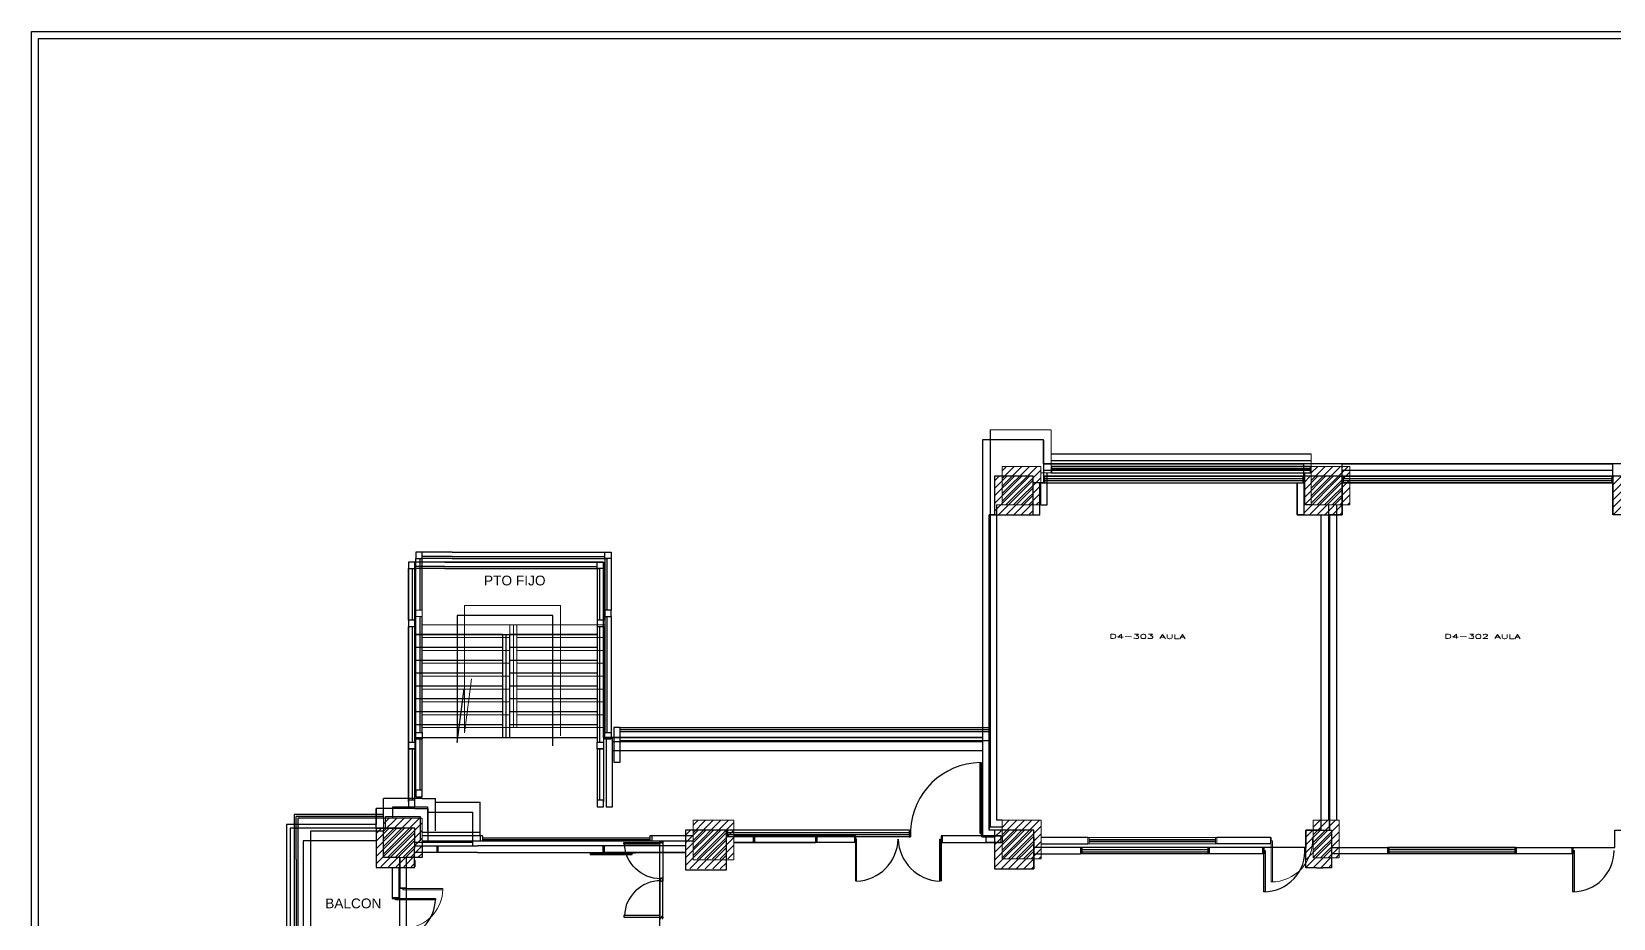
# Model space of a CAD drawing. Header units: metres. Extents: x 6495 to 6855, y 1254 to 1306.
# Drawn here: x 6685.97 to 6722.82, y 1285.78 to 1306.45 of the extents above; entities that cross this region are included whole.
import ezdxf

# ---------------------------------------------------------------- set-up
doc = ezdxf.new("R2010")
doc.units = ezdxf.units.M
doc.linetypes.add('HIDDEN2', pattern=[0.1875, 0.125, -0.0625])
for name, color, linetype in [('0-Grises', 252, 'Continuous'), ('A-MURO', 9, 'Continuous'), ('A-PLAN-1', 140, 'Continuous'), ('MUMA_VIVAII_PANEL_100', 30, 'Continuous')]:
    doc.layers.add(name, color=color, linetype=linetype)
doc.layers.add('0.Texto_Oficinas', color=7, linetype='Continuous', lineweight=20)
doc.layers.add('antiguo', color=7, linetype='Continuous', lineweight=9)
doc.styles.add('ROMANS', font='romans.shx')
doc.styles.get("Standard").update_dxf_attribs({"font": 'arial.ttf'})
pattern_1 = [(45, (6378.1261, 1037.46999), (-0.088388348, 0.088388348), [])]
pattern_2 = [(45, (6378.30005, 1037.70099), (-0.088388348, 0.088388348), [])]

# ---------------------------------------------------------------- blocks, each defined once
blk = doc.blocks.new('*U111')
at = {"layer": 'A-PLAN-1', "ltscale": 0.02}
for p, q in [((-1.24, 0.08), (-0.34, 0.08)), ((-0.37, 0.15), (-1.17, 0.15))]:
    blk.add_line(p, q, dxfattribs=at)
at = {"layer": 'A-PLAN-1'}
for points in [[(-1.17, 0.15), (-1.17, 0.99), (-1.21, 0.99), (-1.21, 0.15)], [(-1.172, 0.151), (-1.172, 0.988), (-1.209, 0.988), (-1.209, 0.151)], [(-1.24, 0.13), (-1.238, 0.13), (-1.238, 0.148), (-1.212, 0.148), (-1.212, 0.108), (-1.202, 0.108), (-1.202, 0.09), (-1.212, 0.082), (-1.238, 0.082), (-1.238, 0.1), (-1.24, 0.1), (-1.24, 0.08), (-1.21, 0.08), (-1.2, 0.09), (-1.2, 0.11), (-1.21, 0.11), (-1.21, 0.15), (-1.24, 0.15), (-1.24, 0.13)], [(-0.34, 0.13), (-0.342, 0.13), (-0.342, 0.148), (-0.368, 0.148), (-0.368, 0.108), (-0.378, 0.108), (-0.378, 0.09), (-0.368, 0.082), (-0.342, 0.082), (-0.342, 0.1), (-0.34, 0.1), (-0.34, 0.08), (-0.37, 0.08), (-0.38, 0.09), (-0.38, 0.11), (-0.37, 0.11), (-0.37, 0.15), (-0.34, 0.15), (-0.34, 0.13)]]:
    blk.add_lwpolyline(points, close=True, dxfattribs=at)
at = {"layer": 'A-PLAN-1', "color": 252, "ltscale": 0.02}
blk.add_arc((-1.21, 0.131), 0.847, 359.9491, 88.0049, dxfattribs=at)

msp = doc.modelspace()

# ---------------------------------------------------------------- hatches: boundary and pattern name
at = {"layer": '0-Grises'}
h = msp.add_hatch(dxfattribs=at)
h.set_pattern_fill('ANSI31', color=8, style=0)
h.set_pattern_definition(pattern_1)
h.paths.add_polyline_path([(6708.41, 1295.188), (6709.31, 1295.188), (6709.31, 1296.088), (6708.41, 1296.088)])
h = msp.add_hatch(dxfattribs=at)
h.set_pattern_fill('ANSI31', color=8, style=0)
h.set_pattern_definition(pattern_1)
h.paths.add_polyline_path([(6715.61, 1295.188), (6716.51, 1295.188), (6716.51, 1296.088), (6715.61, 1296.088), (6715.61, 1295.938)])
h = msp.add_hatch(dxfattribs=at)
h.set_pattern_fill('ANSI31', color=8, style=0)
h.set_pattern_definition(pattern_1)
h.paths.add_polyline_path([(6722.81, 1295.188), (6723.71, 1295.188), (6723.71, 1296.088), (6722.81, 1296.088), (6722.81, 1295.938)])
h = msp.add_hatch(dxfattribs=at)
h.set_pattern_fill('ANSI31', color=8, style=0)
h.set_pattern_definition(pattern_1)
h.paths.add_polyline_path([(6694.9, 1287.888), (6694, 1287.888), (6694, 1286.988), (6694.9, 1286.988)])
h = msp.add_hatch(dxfattribs=at)
h.set_pattern_fill('ANSI31', color=8, style=0)
h.set_pattern_definition(pattern_1)
h.paths.add_polyline_path([(6702.16, 1287.438), (6702.16, 1287.838), (6701.21, 1287.838), (6701.21, 1287.688), (6701.21, 1286.938), (6702.16, 1286.938)])
h = msp.add_hatch(dxfattribs=at)
h.set_pattern_fill('ANSI31', color=8, style=0)
h.set_pattern_definition(pattern_1)
h.paths.add_polyline_path([(6709.32, 1287.667), (6709.32, 1287.838), (6708.41, 1287.838), (6708.41, 1286.938), (6709.32, 1286.938)])
h = msp.add_hatch(dxfattribs=at)
h.set_pattern_fill('ANSI31', color=8, style=0)
h.set_pattern_definition(pattern_1)
h.paths.add_polyline_path([(6716.06, 1286.963), (6716.26, 1286.963), (6716.26, 1287.838), (6715.66, 1287.838), (6715.66, 1286.963), (6715.91, 1286.963)])
at = {"layer": 'antiguo'}
h = msp.add_hatch(dxfattribs=at)
h.set_pattern_fill('ANSI31', color=1, style=0)
h.set_pattern_definition(pattern_2)
h.paths.add_polyline_path([(6708.584, 1295.419), (6709.484, 1295.419), (6709.484, 1296.319), (6708.584, 1296.319)])
h = msp.add_hatch(dxfattribs=at)
h.set_pattern_fill('ANSI31', color=1, style=0)
h.set_pattern_definition(pattern_2)
h.paths.add_polyline_path([(6715.784, 1295.419), (6716.684, 1295.419), (6716.684, 1296.319), (6715.784, 1296.319), (6715.784, 1296.169)])
h = msp.add_hatch(dxfattribs=at)
h.set_pattern_fill('ANSI31', color=1, style=0)
h.set_pattern_definition(pattern_2)
h.paths.add_polyline_path([(6695.074, 1288.119), (6694.174, 1288.119), (6694.172, 1287.199), (6695.074, 1287.199)])
h = msp.add_hatch(dxfattribs=at)
h.set_pattern_fill('ANSI31', color=1, style=0)
h.set_pattern_definition(pattern_2)
h.paths.add_polyline_path([(6702.334, 1287.669), (6702.334, 1288.069), (6701.384, 1288.069), (6701.384, 1287.919), (6701.384, 1287.169), (6702.334, 1287.169)])
h = msp.add_hatch(dxfattribs=at)
h.set_pattern_fill('ANSI31', color=1, style=0)
h.set_pattern_definition(pattern_2)
h.paths.add_polyline_path([(6709.494, 1287.898), (6709.494, 1288.069), (6708.584, 1288.069), (6708.584, 1287.169), (6709.494, 1287.169)])
h = msp.add_hatch(dxfattribs=at)
h.set_pattern_fill('ANSI31', color=1, style=0)
h.set_pattern_definition(pattern_2)
h.paths.add_polyline_path([(6716.234, 1287.194), (6716.434, 1287.194), (6716.434, 1288.069), (6715.834, 1288.069), (6715.834, 1287.194), (6716.084, 1287.194)])

# ---------------------------------------------------------------- linework, layer by layer
at = {"layer": '0-Grises'}
for p, q in [((6708.13, 1296.936), (6708.13, 1287.688)), ((6709.55, 1296.936), (6708.13, 1296.936)), ((6709.55, 1296.928), (6709.55, 1295.938)), ((6709.31, 1296.088), (6708.41, 1296.088)), ((6708.41, 1296.088), (6708.41, 1295.188)), ((6709.31, 1295.188), (6709.31, 1296.088)), ((6709.55, 1296.378), (6715.61, 1296.378)), ((6709.55, 1296.228), (6715.61, 1296.228)), ((6715.61, 1296.088), (6709.55, 1296.088)), ((6709.55, 1296.088), (6715.61, 1296.088)), ((6709.57, 1296.088), (6709.57, 1295.938)), ((6715.59, 1296.088), (6715.59, 1295.938)), ((6715.59, 1296.088), (6715.59, 1295.938)), ((6715.61, 1296.088), (6715.61, 1296.378)), ((6716.51, 1296.088), (6715.61, 1296.088)), ((6715.61, 1296.088), (6715.61, 1295.188)), ((6715.61, 1295.938), (6715.61, 1296.088)), ((6715.61, 1295.938), (6715.61, 1296.088)), ((6716.51, 1296.088), (6716.51, 1296.378)), ((6716.51, 1296.378), (6722.81, 1296.378)), ((6716.51, 1296.228), (6722.81, 1296.228)), ((6716.51, 1295.188), (6716.51, 1296.088)), ((6716.51, 1296.088), (6716.51, 1295.938)), ((6722.81, 1296.088), (6716.51, 1296.088)), ((6716.51, 1296.088), (6722.81, 1296.088)), ((6716.53, 1296.088), (6716.53, 1295.938)), ((6716.53, 1296.088), (6716.53, 1295.938)), ((6722.79, 1296.088), (6722.79, 1295.938)), ((6722.81, 1296.088), (6722.81, 1296.378)), ((6723.71, 1296.088), (6722.81, 1296.088)), ((6722.81, 1296.088), (6722.81, 1295.188)), ((6722.81, 1295.938), (6722.81, 1296.088)), ((6709.55, 1295.938), (6709.31, 1295.938)), ((6709.46, 1295.188), (6709.46, 1295.938)), ((6709.55, 1295.938), (6715.61, 1295.938)), ((6709.55, 1295.938), (6715.61, 1295.938)), ((6709.57, 1296.038), (6715.59, 1296.038)), ((6709.57, 1295.988), (6715.59, 1295.988)), ((6715.46, 1295.188), (6715.46, 1295.938)), ((6716.51, 1295.938), (6722.81, 1295.938)), ((6716.51, 1295.938), (6722.81, 1295.938)), ((6716.53, 1296.038), (6722.79, 1296.038)), ((6716.53, 1295.988), (6722.79, 1295.988)), ((6708.28, 1295.188), (6708.28, 1287.838)), ((6708.41, 1295.188), (6708.28, 1295.188)), ((6708.41, 1295.188), (6709.31, 1295.188)), ((6709.31, 1295.188), (6709.46, 1295.188)), ((6715.61, 1295.188), (6715.46, 1295.188)), ((6715.61, 1295.188), (6716.51, 1295.188)), ((6716.01, 1295.188), (6716.01, 1287.838)), ((6716.21, 1287.838), (6716.21, 1295.188)), ((6723.71, 1295.188), (6722.81, 1295.188)), ((6694.75, 1292.738), (6694.75, 1293.938)), ((6694.85, 1292.738), (6694.85, 1293.938)), ((6695.598, 1294.088), (6694.9, 1294.088)), ((6695.598, 1293.988), (6694.9, 1293.988)), ((6694.9, 1292.738), (6694.9, 1293.938)), ((6695.598, 1293.938), (6694.9, 1293.938)), ((6695.598, 1294.088), (6699.2, 1294.088)), ((6695.598, 1293.988), (6699.15, 1293.988)), ((6695.598, 1293.938), (6699.2, 1293.938)), ((6699.15, 1293.938), (6699.15, 1294.088)), ((6699.15, 1294.088), (6699.3, 1294.088)), ((6699.3, 1293.938), (6699.15, 1293.938)), ((6699.15, 1293.938), (6699.15, 1292.738)), ((6699.2, 1293.938), (6699.2, 1292.738)), ((6699.3, 1294.088), (6699.3, 1293.938)), ((6699.3, 1293.938), (6699.3, 1292.738)), ((6698.117, 1292.843), (6695.888, 1292.843)), ((6695.888, 1292.843), (6695.888, 1289.88)), ((6698.117, 1289.808), (6698.117, 1292.843)), ((6694.75, 1292.738), (6694.75, 1292.588)), ((6694.9, 1292.738), (6694.75, 1292.738)), ((6694.75, 1289.888), (6694.75, 1292.588)), ((6694.85, 1289.888), (6694.85, 1292.588)), ((6694.9, 1292.588), (6694.9, 1292.738)), ((6694.9, 1289.888), (6694.9, 1292.588)), ((6696.943, 1292.398), (6694.9, 1292.398)), ((6694.9, 1292.398), (6696.943, 1292.398)), ((6696.943, 1292.398), (6696.943, 1289.998)), ((6696.943, 1292.398), (6697.106, 1292.398)), ((6697.025, 1292.398), (6697.025, 1289.998)), ((6697.106, 1292.398), (6697.106, 1289.998)), ((6697.106, 1292.398), (6699.15, 1292.398)), ((6699.15, 1292.398), (6697.106, 1292.398)), ((6699.15, 1292.588), (6699.15, 1289.888)), ((6699.2, 1292.588), (6699.2, 1289.888)), ((6699.3, 1292.588), (6699.3, 1289.888)), ((6696.943, 1292.098), (6694.9, 1292.098)), ((6699.15, 1292.098), (6697.106, 1292.098)), ((6696.943, 1291.798), (6694.9, 1291.798)), ((6699.15, 1291.798), (6697.106, 1291.798)), ((6696.943, 1291.498), (6694.9, 1291.498)), ((6699.15, 1291.498), (6697.106, 1291.498)), ((6696.943, 1291.198), (6694.9, 1291.198)), ((6696.943, 1291.198), (6694.9, 1291.198)), ((6695.888, 1289.88), (6696.049, 1291.137)), ((6699.15, 1291.198), (6697.106, 1291.198)), ((6699.15, 1291.198), (6697.106, 1291.198)), ((6696.943, 1290.898), (6694.9, 1290.898)), ((6696.943, 1290.598), (6694.9, 1290.598)), ((6699.15, 1290.898), (6697.106, 1290.898)), ((6699.15, 1290.598), (6697.106, 1290.598)), ((6696.943, 1290.298), (6694.9, 1290.298)), ((6699.15, 1290.298), (6697.106, 1290.298)), ((6694.9, 1289.998), (6696.943, 1289.998)), ((6696.943, 1289.998), (6697.106, 1289.998)), ((6697.106, 1289.998), (6699.15, 1289.998)), ((6699.36, 1289.998), (6699.36, 1288.384)), ((6699.51, 1289.998), (6708.13, 1289.998)), ((6699.51, 1288.384), (6699.51, 1289.998)), ((6708.13, 1289.898), (6699.51, 1289.898)), ((6694.75, 1288.498), (6694.75, 1289.738)), ((6694.85, 1288.538), (6694.85, 1289.738)), ((6694.9, 1288.498), (6694.9, 1289.738)), ((6699.15, 1289.738), (6699.15, 1288.538)), ((6699.2, 1289.738), (6699.2, 1288.538)), ((6699.3, 1289.738), (6699.3, 1288.498)), ((6699.51, 1289.698), (6708.13, 1289.698)), ((6708.07, 1287.763), (6708.07, 1289.414)), ((6708.07, 1289.414), (6708.1, 1289.414)), ((6708.1, 1287.763), (6708.1, 1289.415)), ((6694.9, 1288.348), (6694, 1288.348)), ((6694.75, 1288.538), (6694.75, 1288.384)), ((6694.9, 1288.348), (6695.21, 1288.348)), ((6695.21, 1287.593), (6695.21, 1288.348)), ((6695.21, 1288.293), (6695.21, 1288.33)), ((6699.15, 1288.538), (6699.15, 1288.384)), ((6699.36, 1288.384), (6699.51, 1288.384)), ((6691.912, 1287.975), (6691.912, 1283.716)), ((6692.912, 1287.975), (6691.912, 1287.975)), ((6694, 1287.975), (6692.912, 1287.975)), ((6694.214, 1288.155), (6695.023, 1288.155)), ((6694.214, 1287.888), (6694.214, 1288.155)), ((6695.023, 1288.155), (6695.023, 1287.593)), ((6695.21, 1288.263), (6696.25, 1288.263)), ((6696.25, 1287.473), (6696.25, 1288.263)), ((6692, 1287.888), (6692, 1282.788)), ((6694, 1287.888), (6692, 1287.888)), ((6694.9, 1287.888), (6694, 1287.888)), ((6694, 1287.888), (6694, 1286.988)), ((6694, 1287.888), (6694.6, 1287.888)), ((6694, 1287.888), (6694, 1286.968)), ((6694.896, 1286.965), (6694.9, 1287.888)), ((6701.21, 1287.838), (6701.21, 1286.938)), ((6701.21, 1287.838), (6701.21, 1287.688)), ((6702.16, 1287.838), (6701.21, 1287.838)), ((6701.21, 1287.833), (6701.21, 1286.918)), ((6702.16, 1287.438), (6702.16, 1287.838)), ((6706.42, 1287.838), (6702.16, 1287.838)), ((6706.42, 1287.688), (6702.16, 1287.688)), ((6702.19, 1287.688), (6702.19, 1287.838)), ((6702.19, 1287.788), (6706.42, 1287.788)), ((6702.19, 1287.738), (6706.42, 1287.738)), ((6706.42, 1287.838), (6706.42, 1287.688)), ((6706.42, 1287.838), (6706.45, 1287.838)), ((6706.42, 1287.688), (6706.45, 1287.688)), ((6706.45, 1287.838), (6706.45, 1287.688)), ((6708.07, 1287.763), (6708.1, 1287.763)), ((6708.1, 1287.838), (6708.1, 1287.688)), ((6708.13, 1287.838), (6708.1, 1287.838)), ((6708.13, 1287.688), (6708.1, 1287.688)), ((6708.13, 1287.688), (6708.41, 1287.688)), ((6708.41, 1287.838), (6708.28, 1287.838)), ((6709.32, 1287.838), (6708.41, 1287.838)), ((6708.41, 1287.838), (6708.41, 1286.938)), ((6709.32, 1286.938), (6709.32, 1287.838)), ((6709.32, 1287.667), (6709.32, 1286.938)), ((6715.66, 1287.838), (6716.26, 1287.838)), ((6715.66, 1287.838), (6716.26, 1287.838)), ((6715.66, 1286.963), (6715.66, 1287.838)), ((6715.66, 1286.963), (6715.66, 1287.838)), ((6716.26, 1287.838), (6716.26, 1286.963)), ((6716.26, 1287.838), (6716.26, 1286.963)), ((6692.3, 1287.588), (6692.3, 1283.088)), ((6694, 1287.588), (6692.3, 1287.588)), ((6694.9, 1287.563), (6696.25, 1287.563)), ((6694.9, 1287.473), (6695.41, 1287.473)), ((6695.41, 1287.323), (6694.9, 1287.323)), ((6695.41, 1287.473), (6695.931, 1287.473)), ((6695.41, 1287.473), (6695.41, 1287.323)), ((6695.931, 1287.323), (6695.41, 1287.323)), ((6695.44, 1287.473), (6695.44, 1287.323)), ((6695.931, 1287.473), (6696.36, 1287.473)), ((6696.36, 1287.323), (6695.931, 1287.323)), ((6699.31, 1287.473), (6696.36, 1287.473)), ((6696.36, 1287.323), (6699.31, 1287.323)), ((6698.985, 1287.303), (6698.985, 1287.273)), ((6699.965, 1287.303), (6698.985, 1287.303)), ((6698.985, 1287.273), (6699.965, 1287.273)), ((6699.965, 1287.273), (6698.985, 1287.273)), ((6699.28, 1287.473), (6699.28, 1287.323)), ((6701.21, 1287.473), (6699.3, 1287.473)), ((6701.21, 1287.323), (6699.3, 1287.323)), ((6701.21, 1287.473), (6699.31, 1287.473)), ((6699.31, 1287.473), (6699.31, 1287.323)), ((6699.31, 1287.323), (6701.21, 1287.323)), ((6700.04, 1287.323), (6699.89, 1287.323)), ((6699.965, 1287.273), (6699.965, 1287.303)), ((6702.16, 1286.918), (6702.16, 1287.438)), ((6710.41, 1287.438), (6709.33, 1287.438)), ((6709.33, 1287.288), (6710.41, 1287.288)), ((6713.41, 1287.438), (6710.41, 1287.438)), ((6710.41, 1287.438), (6710.41, 1287.288)), ((6713.41, 1287.288), (6710.41, 1287.288)), ((6710.44, 1287.438), (6710.44, 1287.288)), ((6710.44, 1287.388), (6713.38, 1287.388)), ((6710.44, 1287.338), (6713.38, 1287.338)), ((6713.38, 1287.438), (6713.38, 1287.288)), ((6714.66, 1287.438), (6713.41, 1287.438)), ((6713.41, 1287.438), (6713.41, 1287.288)), ((6713.41, 1287.438), (6713.41, 1287.288)), ((6714.66, 1287.288), (6713.41, 1287.288)), ((6714.66, 1287.438), (6714.66, 1287.288)), ((6714.66, 1287.288), (6714.66, 1287.438)), ((6714.66, 1287.438), (6714.68, 1287.438)), ((6714.68, 1287.288), (6714.66, 1287.288)), ((6714.68, 1287.438), (6714.68, 1287.288)), ((6714.68, 1286.403), (6714.68, 1287.363)), ((6714.68, 1287.363), (6714.71, 1287.363)), ((6714.71, 1287.363), (6714.71, 1286.403)), ((6715.64, 1287.288), (6715.64, 1287.438)), ((6715.64, 1287.438), (6715.66, 1287.438)), ((6715.66, 1287.288), (6715.64, 1287.288)), ((6716.26, 1287.438), (6717.56, 1287.438)), ((6716.26, 1287.438), (6717.56, 1287.438)), ((6717.56, 1287.288), (6716.26, 1287.288)), ((6717.56, 1287.438), (6717.56, 1287.288)), ((6720.56, 1287.438), (6717.56, 1287.438)), ((6720.56, 1287.288), (6717.56, 1287.288)), ((6717.59, 1287.438), (6717.59, 1287.288)), ((6717.59, 1287.388), (6720.53, 1287.388)), ((6717.59, 1287.338), (6720.53, 1287.338)), ((6720.53, 1287.438), (6720.53, 1287.288)), ((6720.56, 1287.438), (6721.86, 1287.438)), ((6720.56, 1287.438), (6720.56, 1287.288)), ((6720.56, 1287.438), (6720.56, 1287.288)), ((6721.86, 1287.288), (6720.56, 1287.288)), ((6721.86, 1287.438), (6721.86, 1287.288)), ((6721.86, 1287.438), (6721.88, 1287.438)), ((6721.88, 1287.288), (6721.86, 1287.288)), ((6721.88, 1287.438), (6721.88, 1287.288)), ((6721.88, 1287.363), (6721.91, 1287.363)), ((6721.88, 1286.403), (6721.88, 1287.363)), ((6721.91, 1287.363), (6721.91, 1286.403)), ((6694, 1286.968), (6694.9, 1286.968)), ((6694.375, 1286.968), (6694.375, 1286.268)), ((6694.525, 1286.968), (6694.525, 1286.268)), ((6694.9, 1287.138), (6694.9, 1286.988)), ((6701.21, 1286.918), (6702.16, 1286.918)), ((6708.41, 1286.938), (6709.32, 1286.938)), ((6709.18, 1286.935), (6709.18, 1286.938)), ((6715.91, 1286.963), (6715.66, 1286.963)), ((6715.91, 1286.963), (6715.66, 1286.963)), ((6715.91, 1286.963), (6716.06, 1286.963)), ((6716.26, 1286.963), (6716.06, 1286.963)), ((6694.375, 1286.268), (6694.525, 1286.268)), ((6714.71, 1286.403), (6714.68, 1286.403)), ((6721.91, 1286.403), (6721.88, 1286.403))]:
    msp.add_line(p, q, dxfattribs=at)
at = {"layer": '0-Grises', "linetype": 'ByBlock'}
for p, q in [((6694.9, 1294.088), (6694.75, 1294.088)), ((6694.75, 1294.088), (6694.75, 1293.938)), ((6694.75, 1293.938), (6694.9, 1293.938)), ((6694.9, 1293.938), (6694.9, 1294.088)), ((6694.75, 1292.588), (6694.9, 1292.588)), ((6694.75, 1292.588), (6694.9, 1292.588)), ((6699.15, 1292.738), (6699.15, 1292.588)), ((6699.3, 1292.738), (6699.15, 1292.738)), ((6699.15, 1292.588), (6699.3, 1292.588)), ((6699.15, 1292.588), (6699.3, 1292.588)), ((6699.3, 1292.588), (6699.3, 1292.738)), ((6694.75, 1289.888), (6694.9, 1289.888)), ((6694.75, 1289.738), (6694.75, 1289.888)), ((6694.9, 1289.888), (6694.9, 1289.738)), ((6699.15, 1289.888), (6699.3, 1289.888)), ((6699.15, 1289.738), (6699.15, 1289.888)), ((6699.3, 1289.888), (6699.3, 1289.738)), ((6694.75, 1289.738), (6694.9, 1289.738)), ((6694.9, 1289.738), (6694.75, 1289.738)), ((6699.15, 1289.738), (6699.3, 1289.738)), ((6699.3, 1289.738), (6699.15, 1289.738)), ((6694.9, 1288.538), (6694.75, 1288.538)), ((6694.75, 1288.384), (6694.9, 1288.384)), ((6694.9, 1288.384), (6694.9, 1288.538)), ((6699.3, 1288.538), (6699.15, 1288.538)), ((6699.15, 1288.384), (6699.3, 1288.384)), ((6699.3, 1288.384), (6699.3, 1288.538)), ((6694.375, 1286.268), (6694.375, 1286.248)), ((6694.375, 1286.248), (6694.525, 1286.248)), ((6694.45, 1286.248), (6695.38, 1286.248)), ((6694.45, 1286.218), (6694.45, 1286.248)), ((6695.38, 1286.218), (6694.45, 1286.218)), ((6694.525, 1286.248), (6694.525, 1286.268)), ((6695.38, 1286.248), (6695.38, 1286.218))]:
    msp.add_line(p, q, dxfattribs=at)
at = {"layer": '0-Grises', "color": 2, "linetype": 'ByBlock'}
for p, q in [((6699.51, 1289.998), (6699.36, 1289.998)), ((6699.51, 1289.998), (6699.36, 1289.998)), ((6694, 1287.888), (6694, 1288.348))]:
    msp.add_line(p, q, dxfattribs=at)
at = {"layer": '0-Grises', "linetype": 'HIDDEN2'}
for p, q in [((6699.89, 1287.303), (6699.89, 1287.323)), ((6700.04, 1287.303), (6699.89, 1287.303)), ((6700.04, 1287.323), (6700.04, 1287.303))]:
    msp.add_line(p, q, dxfattribs=at)
at = {"layer": '0-Grises'}
for points in [[(6685.973, 1306.451), (6760.473, 1306.451), (6760.473, 1255.232), (6685.973, 1255.232)], [(6686.133, 1306.291), (6753.794, 1306.291), (6753.794, 1255.392), (6686.133, 1255.392)]]:
    msp.add_lwpolyline(points, close=True, dxfattribs=at)
at = {"layer": '0-Grises', "flags": 128}
for points in [[(6729.77, 1296.378), (6709.55, 1296.378), (6709.55, 1296.936), (6708.13, 1296.936), (6708.13, 1289.998), (6699.3, 1289.998), (6699.3, 1294.088)], [(6699.3, 1294.088), (6694.75, 1294.088), (6694.75, 1288.348), (6694, 1288.348), (6694, 1287.975), (6691.912, 1287.975), (6691.912, 1282.716)]]:
    msp.add_lwpolyline(points, dxfattribs=at)
for points in [[(6709.32, 1287.438), (6709.32, 1287.838), (6708.28, 1287.838), (6708.28, 1295.188), (6709.46, 1295.188), (6709.46, 1295.938), (6715.46, 1295.938), (6715.46, 1295.188), (6716.01, 1295.188), (6716.01, 1287.838), (6715.66, 1287.838), (6715.66, 1287.438)], [(6716.21, 1287.838), (6716.26, 1287.838), (6716.26, 1287.438), (6722.86, 1287.438), (6722.86, 1287.838), (6723.2, 1287.838), (6723.2, 1295.188), (6722.81, 1295.188), (6722.81, 1295.938), (6716.51, 1295.938), (6716.51, 1295.188), (6716.21, 1295.188)]]:
    msp.add_lwpolyline(points, close=True, dxfattribs=at)
at = {"layer": '0-Grises'}
for centre, radius, start, end in [((6708.1, 1287.763), 1.652, 91.0407, 177.3974), ((6714.68, 1287.363), 0.96, 270, 4.4808), ((6721.88, 1287.363), 0.96, 270, 0)]:
    msp.add_arc(centre, radius, start, end, dxfattribs=at)
at = {"layer": '0-Grises', "linetype": 'ByBlock'}
msp.add_arc((6694.45, 1286.248), 0.93, 281.904, 358.1514, dxfattribs=at)
at = {"layer": 'A-MURO'}
for p, q in [((6708.304, 1297.167), (6708.304, 1287.919)), ((6709.724, 1296.609), (6715.784, 1296.609)), ((6709.724, 1296.459), (6715.784, 1296.459)), ((6709.634, 1295.419), (6709.634, 1296.169)), ((6715.784, 1296.319), (6709.724, 1296.319)), ((6709.724, 1296.319), (6715.784, 1296.319)), ((6709.724, 1296.169), (6715.784, 1296.169)), ((6709.724, 1296.169), (6715.784, 1296.169)), ((6715.634, 1295.419), (6715.634, 1296.169)), ((6708.454, 1295.419), (6708.454, 1288.069)), ((6709.484, 1295.419), (6709.634, 1295.419)), ((6715.784, 1295.419), (6715.634, 1295.419)), ((6716.184, 1295.419), (6716.184, 1288.069)), ((6716.384, 1288.069), (6716.384, 1295.419)), ((6695.074, 1294.319), (6694.924, 1294.319)), ((6694.924, 1294.319), (6694.924, 1294.169)), ((6695.074, 1294.169), (6695.074, 1294.319)), ((6695.772, 1294.319), (6695.074, 1294.319)), ((6695.772, 1294.319), (6699.374, 1294.319)), ((6699.324, 1294.169), (6699.324, 1294.319)), ((6699.324, 1294.319), (6699.474, 1294.319)), ((6699.474, 1294.319), (6699.474, 1294.169)), ((6694.924, 1292.969), (6694.924, 1294.169)), ((6694.924, 1294.169), (6695.074, 1294.169)), ((6695.024, 1292.969), (6695.024, 1294.169)), ((6695.772, 1294.219), (6695.074, 1294.219)), ((6695.074, 1292.969), (6695.074, 1294.169)), ((6695.772, 1294.169), (6695.074, 1294.169)), ((6695.772, 1294.219), (6699.324, 1294.219)), ((6695.772, 1294.169), (6699.374, 1294.169)), ((6699.474, 1294.169), (6699.324, 1294.169)), ((6699.324, 1294.169), (6699.324, 1292.969)), ((6699.374, 1294.169), (6699.374, 1292.969)), ((6699.474, 1294.169), (6699.474, 1292.969)), ((6694.924, 1290.119), (6694.924, 1292.819)), ((6695.024, 1290.119), (6695.024, 1292.819)), ((6695.074, 1290.119), (6695.074, 1292.819)), ((6699.324, 1292.969), (6699.324, 1292.819)), ((6699.474, 1292.969), (6699.324, 1292.969)), ((6699.324, 1292.819), (6699.324, 1290.119)), ((6699.324, 1292.819), (6699.474, 1292.819)), ((6699.324, 1292.819), (6699.474, 1292.819)), ((6699.374, 1292.819), (6699.374, 1290.119)), ((6699.474, 1292.819), (6699.474, 1292.969)), ((6699.474, 1292.819), (6699.474, 1290.119)), ((6699.684, 1290.229), (6699.534, 1290.229)), ((6699.684, 1290.229), (6699.534, 1290.229)), ((6699.534, 1290.229), (6699.534, 1289.422)), ((6699.684, 1290.229), (6708.304, 1290.229)), ((6699.684, 1289.422), (6699.684, 1290.229)), ((6708.304, 1290.179), (6699.684, 1290.179)), ((6694.924, 1290.119), (6695.074, 1290.119)), ((6694.924, 1289.969), (6694.924, 1290.119)), ((6694.924, 1289.969), (6695.074, 1289.969)), ((6695.074, 1289.969), (6694.924, 1289.969)), ((6694.924, 1288.729), (6694.924, 1289.969)), ((6695.024, 1288.769), (6695.024, 1289.969)), ((6695.074, 1290.119), (6695.074, 1289.969)), ((6695.074, 1288.729), (6695.074, 1289.969)), ((6699.324, 1290.119), (6699.474, 1290.119)), ((6699.324, 1289.969), (6699.324, 1290.119)), ((6699.324, 1289.969), (6699.474, 1289.969)), ((6699.474, 1289.969), (6699.324, 1289.969)), ((6699.474, 1290.119), (6699.474, 1289.969)), ((6708.304, 1290.129), (6699.684, 1290.129)), ((6699.684, 1289.929), (6708.304, 1289.929)), ((6699.534, 1289.422), (6699.684, 1289.422)), ((6695.074, 1288.769), (6694.924, 1288.769)), ((6694.924, 1288.769), (6694.924, 1288.615)), ((6695.074, 1288.615), (6695.074, 1288.769)), ((6695.074, 1288.579), (6694.174, 1288.579)), ((6694.174, 1288.119), (6694.174, 1288.579)), ((6694.388, 1288.386), (6695.197, 1288.386)), ((6694.388, 1288.119), (6694.388, 1288.386)), ((6694.924, 1288.615), (6695.074, 1288.615)), ((6695.074, 1288.579), (6695.384, 1288.579)), ((6695.197, 1288.386), (6695.197, 1287.824)), ((6695.384, 1287.824), (6695.384, 1288.579)), ((6695.384, 1288.524), (6695.384, 1288.561)), ((6695.384, 1288.494), (6696.424, 1288.494)), ((6696.424, 1287.704), (6696.424, 1288.494)), ((6692.086, 1288.206), (6692.086, 1283.947)), ((6693.086, 1288.206), (6692.086, 1288.206)), ((6694.174, 1288.156), (6692.136, 1288.156)), ((6692.136, 1287.156), (6692.136, 1288.156)), ((6692.174, 1288.119), (6692.174, 1283.019)), ((6694.174, 1288.119), (6692.174, 1288.119)), ((6694.174, 1288.206), (6693.086, 1288.206)), ((6708.584, 1288.069), (6708.454, 1288.069)), ((6692.474, 1287.819), (6692.474, 1283.319)), ((6694.174, 1287.819), (6692.474, 1287.819)), ((6695.074, 1287.794), (6696.424, 1287.794)), ((6696.474, 1287.704), (6695.074, 1287.704)), ((6701.384, 1287.704), (6700.374, 1287.704)), ((6708.304, 1287.919), (6708.584, 1287.919)), ((6710.584, 1287.669), (6709.504, 1287.669)), ((6714.834, 1287.669), (6713.584, 1287.669)), ((6696.474, 1287.584), (6695.074, 1287.584)), ((6701.384, 1287.584), (6700.374, 1287.584)), ((6709.504, 1287.519), (6710.584, 1287.519)), ((6714.834, 1287.519), (6713.584, 1287.519)), ((6692.136, 1287.156), (6692.136, 1283.997)), ((6694.549, 1287.199), (6694.549, 1286.499)), ((6694.699, 1287.199), (6694.699, 1286.499))]:
    msp.add_line(p, q, dxfattribs=at)
msp.add_lwpolyline([(6708.214, 1287.704), (6708.584, 1287.704), (6708.584, 1287.554), (6708.214, 1287.554)], close=True, dxfattribs=at)
at = {"layer": 'A-PLAN-1'}
for p, q in [((6696.424, 1287.704), (6696.424, 1287.584)), ((6696.474, 1287.704), (6696.474, 1287.584)), ((6700.374, 1287.652), (6696.474, 1287.652)), ((6700.374, 1287.618), (6696.474, 1287.618)), ((6700.374, 1287.704), (6700.374, 1287.584)), ((6700.424, 1287.704), (6700.424, 1287.584)), ((6702.334, 1287.704), (6704.244, 1287.704)), ((6702.334, 1287.704), (6704.234, 1287.704)), ((6702.784, 1287.704), (6702.784, 1287.554)), ((6702.814, 1287.704), (6702.814, 1287.554)), ((6704.234, 1287.704), (6705.164, 1287.704)), ((6704.234, 1287.704), (6704.234, 1287.554)), ((6704.264, 1287.704), (6704.264, 1287.554)), ((6705.164, 1287.629), (6705.164, 1286.649)), ((6705.194, 1287.629), (6705.164, 1287.629)), ((6705.194, 1286.649), (6705.194, 1287.629)), ((6707.134, 1287.629), (6707.164, 1287.629)), ((6707.134, 1286.649), (6707.134, 1287.629)), ((6707.134, 1287.629), (6707.134, 1286.649)), ((6707.164, 1287.629), (6707.164, 1286.649)), ((6707.184, 1287.704), (6707.184, 1287.554)), ((6707.613, 1287.704), (6707.184, 1287.704)), ((6708.554, 1287.704), (6707.613, 1287.704)), ((6702.334, 1287.554), (6704.244, 1287.554)), ((6704.234, 1287.554), (6702.334, 1287.554)), ((6705.144, 1287.554), (6704.234, 1287.554)), ((6707.184, 1287.554), (6707.613, 1287.554)), ((6707.613, 1287.554), (6708.554, 1287.554))]:
    msp.add_line(p, q, dxfattribs=at)
at = {"layer": 'A-PLAN-1', "linetype": 'HIDDEN2'}
for p, q in [((6705.144, 1287.704), (6705.144, 1287.554)), ((6705.164, 1287.704), (6705.164, 1287.554)), ((6707.184, 1287.704), (6707.164, 1287.704)), ((6707.164, 1287.704), (6707.164, 1287.554)), ((6705.164, 1287.554), (6705.144, 1287.554)), ((6707.164, 1287.554), (6707.184, 1287.554))]:
    msp.add_line(p, q, dxfattribs=at)
at = {"layer": 'A-PLAN-1'}
for centre, radius, start, end in [((6705.151, 1287.658), 1.01, 272.4425, 358.3234), ((6707.182, 1287.671), 1.023, 182.371, 267.2726)]:
    msp.add_arc(centre, radius, start, end, dxfattribs=at)
msp.add_point((6700.611, 1286.074), dxfattribs=at)
at = {"layer": 'antiguo'}
for p, q in [((6709.724, 1297.167), (6708.304, 1297.167)), ((6709.724, 1297.159), (6709.724, 1296.169)), ((6715.784, 1296.319), (6715.784, 1296.609)), ((6709.484, 1296.319), (6708.584, 1296.319)), ((6708.584, 1296.319), (6708.584, 1295.419)), ((6709.484, 1295.419), (6709.484, 1296.319)), ((6709.724, 1296.169), (6709.484, 1296.169)), ((6709.744, 1296.319), (6709.744, 1296.169)), ((6709.744, 1296.269), (6715.764, 1296.269)), ((6709.744, 1296.244), (6715.764, 1296.244)), ((6709.744, 1296.219), (6715.764, 1296.219)), ((6715.764, 1296.319), (6715.764, 1296.169)), ((6715.764, 1296.319), (6715.764, 1296.169)), ((6716.684, 1296.319), (6715.784, 1296.319)), ((6715.784, 1296.319), (6715.784, 1295.419)), ((6715.784, 1296.169), (6715.784, 1296.319)), ((6715.784, 1296.169), (6715.784, 1296.319)), ((6716.684, 1295.419), (6716.684, 1296.319)), ((6716.684, 1296.319), (6716.684, 1296.169)), ((6708.584, 1295.419), (6708.454, 1295.419)), ((6708.584, 1295.419), (6709.484, 1295.419)), ((6715.784, 1295.419), (6716.684, 1295.419)), ((6694.924, 1292.969), (6694.924, 1292.819)), ((6695.074, 1292.969), (6694.924, 1292.969)), ((6695.074, 1292.819), (6695.074, 1292.969)), ((6698.291, 1293.074), (6696.062, 1293.074)), ((6696.062, 1293.074), (6696.062, 1290.111)), ((6698.291, 1290.039), (6698.291, 1293.074)), ((6697.117, 1292.629), (6695.074, 1292.629)), ((6695.074, 1292.629), (6697.117, 1292.629)), ((6697.117, 1292.629), (6697.117, 1290.229)), ((6697.117, 1292.629), (6697.28, 1292.629)), ((6697.199, 1292.629), (6697.199, 1290.229)), ((6697.28, 1292.629), (6697.28, 1290.229)), ((6697.28, 1292.629), (6699.324, 1292.629)), ((6699.324, 1292.629), (6697.28, 1292.629)), ((6697.117, 1292.329), (6695.074, 1292.329)), ((6697.117, 1292.029), (6695.074, 1292.029)), ((6699.324, 1292.329), (6697.28, 1292.329)), ((6699.324, 1292.029), (6697.28, 1292.029)), ((6697.117, 1291.729), (6695.074, 1291.729)), ((6699.324, 1291.729), (6697.28, 1291.729)), ((6697.117, 1291.429), (6695.074, 1291.429)), ((6697.117, 1291.429), (6695.074, 1291.429)), ((6696.062, 1290.111), (6696.223, 1291.368)), ((6699.324, 1291.429), (6697.28, 1291.429)), ((6699.324, 1291.429), (6697.28, 1291.429)), ((6697.117, 1291.129), (6695.074, 1291.129)), ((6699.324, 1291.129), (6697.28, 1291.129)), ((6697.117, 1290.829), (6695.074, 1290.829)), ((6699.324, 1290.829), (6697.28, 1290.829)), ((6697.117, 1290.529), (6695.074, 1290.529)), ((6695.074, 1290.229), (6697.117, 1290.229)), ((6697.117, 1290.229), (6697.28, 1290.229)), ((6699.324, 1290.529), (6697.28, 1290.529)), ((6697.28, 1290.229), (6699.324, 1290.229)), ((6695.074, 1288.119), (6694.174, 1288.119)), ((6694.174, 1288.119), (6694.174, 1287.219)), ((6694.174, 1288.119), (6694.174, 1287.199)), ((6695.074, 1287.199), (6695.074, 1288.119)), ((6701.384, 1288.069), (6701.384, 1287.169)), ((6701.384, 1288.069), (6701.384, 1287.919)), ((6702.334, 1288.069), (6701.384, 1288.069)), ((6701.384, 1288.064), (6701.384, 1287.149)), ((6702.334, 1287.669), (6702.334, 1288.069)), ((6709.494, 1288.069), (6708.584, 1288.069)), ((6708.584, 1288.069), (6708.584, 1287.169)), ((6709.494, 1287.169), (6709.494, 1288.069)), ((6715.834, 1288.069), (6716.434, 1288.069)), ((6715.834, 1288.069), (6716.434, 1288.069)), ((6715.834, 1287.194), (6715.834, 1288.069)), ((6715.834, 1287.194), (6715.834, 1288.069)), ((6716.434, 1288.069), (6716.434, 1287.194)), ((6716.434, 1288.069), (6716.434, 1287.194)), ((6695.074, 1287.704), (6695.074, 1287.554)), ((6701.384, 1287.704), (6701.384, 1287.554)), ((6702.334, 1287.149), (6702.334, 1287.669)), ((6708.554, 1287.704), (6708.554, 1287.554)), ((6708.584, 1287.704), (6708.584, 1287.554)), ((6709.494, 1287.898), (6709.494, 1287.169)), ((6713.584, 1287.669), (6710.584, 1287.669)), ((6710.584, 1287.669), (6710.584, 1287.519)), ((6710.614, 1287.669), (6710.614, 1287.519)), ((6710.614, 1287.619), (6713.554, 1287.619)), ((6710.614, 1287.594), (6713.554, 1287.594)), ((6713.554, 1287.669), (6713.554, 1287.519)), ((6713.584, 1287.669), (6713.584, 1287.519)), ((6713.584, 1287.669), (6713.584, 1287.519)), ((6714.834, 1287.669), (6714.834, 1287.519)), ((6714.834, 1287.519), (6714.834, 1287.669)), ((6714.834, 1287.669), (6714.854, 1287.669)), ((6714.854, 1287.669), (6714.854, 1287.519)), ((6714.854, 1287.594), (6714.884, 1287.594)), ((6714.854, 1286.634), (6714.854, 1287.594)), ((6714.884, 1287.594), (6714.884, 1286.634)), ((6715.814, 1287.519), (6715.814, 1287.669)), ((6715.814, 1287.669), (6715.834, 1287.669)), ((6713.584, 1287.519), (6710.584, 1287.519)), ((6710.614, 1287.569), (6713.554, 1287.569)), ((6714.854, 1287.519), (6714.834, 1287.519)), ((6715.834, 1287.519), (6715.814, 1287.519)), ((6694.174, 1287.199), (6695.074, 1287.199)), ((6701.384, 1287.149), (6702.334, 1287.149)), ((6708.584, 1287.169), (6709.494, 1287.169)), ((6709.354, 1287.166), (6709.354, 1287.169)), ((6716.084, 1287.194), (6715.834, 1287.194)), ((6716.084, 1287.194), (6715.834, 1287.194)), ((6716.084, 1287.194), (6716.234, 1287.194)), ((6716.434, 1287.194), (6716.234, 1287.194)), ((6694.549, 1286.499), (6694.699, 1286.499)), ((6714.884, 1286.634), (6714.854, 1286.634))]:
    msp.add_line(p, q, dxfattribs=at)
at = {"layer": 'antiguo', "linetype": 'ByBlock'}
for p, q in [((6694.924, 1292.819), (6695.074, 1292.819)), ((6694.924, 1292.819), (6695.074, 1292.819)), ((6694.549, 1286.499), (6694.549, 1286.479)), ((6694.699, 1286.479), (6694.699, 1286.499)), ((6694.549, 1286.479), (6694.699, 1286.479)), ((6694.624, 1286.479), (6695.554, 1286.479)), ((6694.624, 1286.449), (6694.624, 1286.479)), ((6695.554, 1286.449), (6694.624, 1286.449)), ((6695.554, 1286.479), (6695.554, 1286.449))]:
    msp.add_line(p, q, dxfattribs=at)
at = {"layer": 'antiguo'}
msp.add_arc((6714.854, 1287.594), 0.96, 270, 4.4808, dxfattribs=at)
at = {"layer": 'antiguo', "linetype": 'ByBlock'}
msp.add_arc((6694.624, 1286.479), 0.93, 281.904, 358.1514, dxfattribs=at)
at = {"layer": 'MUMA_VIVAII_PANEL_100'}
for points in [[(6694.174, 1287.199), (6694.174, 1287.819), (6692.474, 1287.819), (6692.474, 1283.319), (6694.55, 1283.319), (6694.55, 1287.199)], [(6694.927, 1279.555), (6700.608, 1279.555), (6700.611, 1287.584), (6695.074, 1287.584), (6695.074, 1287.199), (6694.699, 1287.199), (6694.699, 1283.59), (6695.45, 1283.59), (6695.45, 1282.793), (6694.927, 1282.793)]]:
    msp.add_lwpolyline(points, close=True, dxfattribs=at)

# ---------------------------------------------------------------- block references
at = {"layer": 'A-PLAN-1', "extrusion": (3.62278e-10, 3.02003e-09, -1), "zscale": -1, "rotation": 270}
msp.add_blockref('*U111', (-6700.761, 1286.344, 0), dxfattribs=at)
at = {"layer": 'A-PLAN-1', "extrusion": (3.62278e-10, -3.02003e-09, -1), "xscale": -1, "zscale": -1, "rotation": 270}
msp.add_blockref('*U111', (-6700.761, 1287.024, 0), dxfattribs=at)

# ---------------------------------------------------------------- texts
at = {"layer": '0.Texto_Oficinas', "style": 'ROMANS', "width": 1.9}
for s, p in [('D4-303 AULA', (6711.085, 1292.309)), ('D4-302 AULA', (6718.89, 1292.309))]:
    msp.add_text(s, height=0.1, rotation=359.7353, dxfattribs=at).set_placement(p)
at = {"layer": 'antiguo', "color": 7}
for s, p in [('PTO FIJO', (6696.512, 1293.544)), ('BALCON', (6692.812, 1286.019))]:
    msp.add_text(s, height=0.2282, dxfattribs=at).set_placement(p)

doc.saveas('drawing.dxf')
